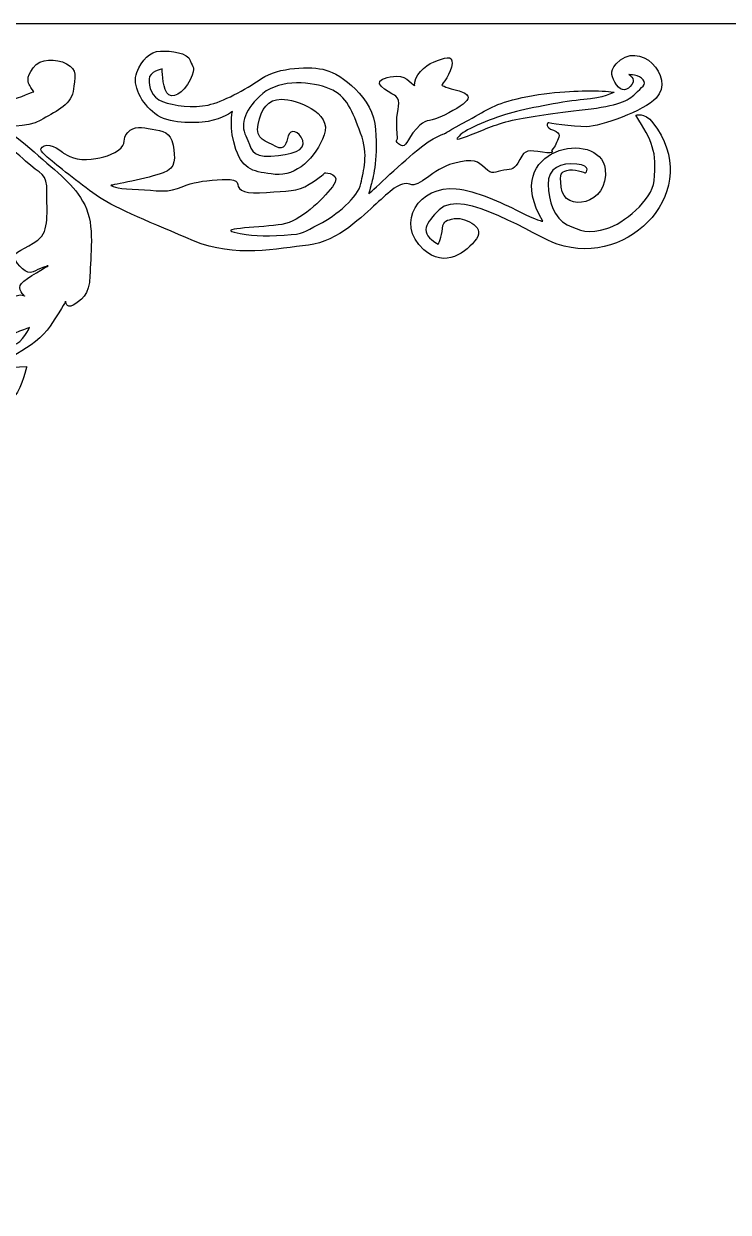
# Model space of a CAD drawing. Header units: centimetres. Extents: x -9.5 to 9.5, y -9.5 to 9.5.
# Drawn here: x -4.03 to 1.63, y 0 to 9.54 of the extents above; entities that cross this region are included whole.
import ezdxf

# ---------------------------------------------------------------- set-up
doc = ezdxf.new("R2010")
doc.units = ezdxf.units.CM
doc.header["$MEASUREMENT"] = 0
doc.layers.add('Camada 1', color=7, linetype='Continuous')

msp = doc.modelspace()

# ---------------------------------------------------------------- linework, layer by layer
at = {"layer": 'Camada 1'}
for points, knots in [([(9.54418, -9.54417), (9.54418, -9.54417), (-9.54418, -9.54417), (-9.54418, -9.54417), (-9.54418, -9.54417), (-9.54418, -9.54417), (-9.54418, 9.54417), (-9.54418, 9.54417), (-9.54418, 9.54417), (-9.54418, 9.54417), (9.54418, 9.54417), (9.54418, 9.54417), (9.54418, 9.54417), (9.54418, 9.54417), (9.54418, -9.54417), (9.54418, -9.54417)], [0, 0, 0, 0, 0.2, 0.2, 0.2, 0.2, 0.4, 0.4, 0.4, 0.4, 0.6, 0.6, 0.6, 0.6, 1, 1, 1, 1]), ([(-3.86398, 8.56381), (-3.91658, 8.53404), (-3.88668, 8.51518), (-3.81411, 8.45237), (-3.81411, 8.45237), (-3.74151, 8.38958), (-3.55424, 8.24007), (-3.41964, 8.14953), (-3.41964, 8.14953), (-3.2851, 8.05899), (-2.99318, 7.94151), (-2.66388, 7.80139), (-2.66388, 7.80139), (-2.33458, 7.66127), (-1.98559, 7.7385), (-1.74181, 7.76742), (-1.74181, 7.76742), (-1.498, 7.79639), (-1.30213, 8.00547), (-1.19677, 8.09873), (-1.19677, 8.09873), (-1.09141, 8.19197), (-1.00479, 8.28534), (-0.92618, 8.25499), (-0.92618, 8.25499), (-0.8476, 8.22467), (-0.74576, 8.37794), (-0.57685, 8.42218), (-0.57685, 8.42218), (-0.40794, 8.46644), (-0.38183, 8.44009), (-0.32208, 8.3836), (-0.32208, 8.3836), (-0.26236, 8.32711), (-0.2435, 8.35701), (-0.17219, 8.36794), (-0.17219, 8.36794), (-0.10091, 8.37889), (-0.08969, 8.3676), (-0.04434, 8.45364), (-0.04434, 8.45364), (0.00101, 8.53963), (0.0272, 8.52828), (0.1396, 8.5128), (0.1396, 8.5128), (0.25205, 8.49735), (0.21088, 8.52375), (0.21088, 8.52375), (0.21088, 8.52375), (0.21088, 8.52375), (0.23726, 8.54989), (0.25237, 8.59106), (0.25237, 8.59106), (0.26756, 8.63226), (0.29772, 8.66586), (0.2266, 8.68864), (0.2266, 8.68864), (0.15548, 8.71145), (0.18189, 8.74883), (0.18189, 8.74883), (0.18189, 8.74883), (0.18189, 8.74883), (0.37665, 8.71422), (0.49288, 8.71748), (0.49288, 8.71748), (0.60916, 8.72073), (0.95453, 8.84297), (1.05245, 8.94751), (1.05245, 8.94751), (1.2107, 9.11653), (0.91526, 9.42937), (0.73122, 9.22254), (0.73122, 9.22254), (0.67473, 9.15909), (0.69325, 9.11401), (0.73421, 9.05384), (0.73421, 9.05384), (0.77525, 8.9937), (0.82404, 9.00849), (0.85798, 9.05707), (0.85798, 9.05707), (0.8919, 9.10567), (0.83208, 9.13589), (0.83208, 9.13589), (0.83208, 9.13589), (0.83208, 9.13589), (0.91825, 9.13552), (0.94813, 9.09417), (0.94813, 9.09417), (0.97792, 9.05282), (0.93659, 9.038), (0.88386, 8.98196), (0.88386, 8.98196), (0.83115, 8.92597), (0.74101, 8.88512), (0.4822, 8.85623), (0.4822, 8.85623), (0.22341, 8.82736), (0.04712, 8.80188), (-0.10301, 8.76879), (-0.10301, 8.76879), (-0.25311, 8.73572), (-0.33957, 8.68735), (-0.46345, 8.64287), (-0.46345, 8.64287), (-0.58733, 8.59842), (-0.54976, 8.62075), (-0.51967, 8.65435), (-0.51967, 8.65435), (-0.48951, 8.68798), (-0.24908, 8.79564), (-0.09898, 8.83249), (-0.09898, 8.83249), (0.05114, 8.86932), (0.31753, 8.92441), (0.47125, 8.93502), (0.47125, 8.93502), (0.62505, 8.9456), (0.7152, 8.99397), (0.7152, 8.99397), (0.7152, 8.99397), (0.7152, 8.99397), (0.64776, 9.00551), (0.55404, 9.0059), (0.55404, 9.0059), (0.46032, 9.0063), (0.20918, 9.00365), (-0.02347, 8.95214), (-0.02347, 8.95214), (-0.25617, 8.90065), (-0.29012, 8.85956), (-0.4554, 8.77029), (-0.4554, 8.77029), (-0.62068, 8.68102), (-0.64706, 8.66239), (-0.64706, 8.66239), (-0.64706, 8.66239), (-0.64706, 8.66239), (-0.73337, 8.64027), (-0.87256, 8.52465), (-0.87256, 8.52465), (-1.01178, 8.40903), (-1.25644, 8.17765), (-1.25644, 8.17765), (-1.25644, 8.17765), (-1.25644, 8.17765), (-1.24879, 8.21136), (-1.23736, 8.25255), (-1.23736, 8.25255), (-1.22593, 8.29375), (-1.1841, 8.43226), (-1.20172, 8.69475), (-1.20172, 8.69475), (-1.21934, 8.95724), (-1.48099, 9.13832), (-1.60076, 9.17256), (-1.60076, 9.17256), (-1.72062, 9.20682), (-1.98303, 9.19674), (-2.11842, 9.10358), (-2.11842, 9.10358), (-2.25381, 9.01042), (-2.43036, 8.91747), (-2.54673, 8.89173), (-2.54673, 8.89173), (-2.66304, 8.86599), (-2.82417, 8.88543), (-2.91397, 8.91954), (-2.91397, 8.91954), (-3.0038, 8.95367), (-3.02216, 9.03995), (-3.02189, 9.09996), (-3.02189, 9.09996), (-3.02163, 9.15994), (-2.91661, 9.18198), (-2.91661, 9.18198), (-2.91661, 9.18198), (-2.91661, 9.18198), (-2.91714, 9.05077), (-2.87994, 8.99066), (-2.87994, 8.99066), (-2.84271, 8.93052), (-2.745, 8.98256), (-2.69203, 9.0948), (-2.69203, 9.0948), (-2.63909, 9.20706), (-2.67293, 9.18471), (-2.69139, 9.2485), (-2.69139, 9.2485), (-2.70986, 9.31232), (-2.84474, 9.32788), (-2.93094, 9.32451), (-2.93094, 9.32451), (-3.01719, 9.32115), (-3.07749, 9.25392), (-3.11919, 9.1529), (-3.11919, 9.1529), (-3.16084, 9.05183), (-3.0827, 8.90533), (-2.97436, 8.82238), (-2.97436, 8.82238), (-2.86599, 8.73943), (-2.66355, 8.74232), (-2.54724, 8.76055), (-2.54724, 8.76055), (-2.43098, 8.77878), (-2.35198, 8.83844), (-2.35198, 8.83844), (-2.35198, 8.83844), (-2.35198, 8.83844), (-2.38257, 8.70361), (-2.32333, 8.53465), (-2.32333, 8.53465), (-2.26406, 8.36569), (-2.17789, 8.3541), (-2.00927, 8.33462), (-2.00927, 8.33462), (-1.84065, 8.31512), (-1.68256, 8.46818), (-1.61427, 8.65156), (-1.61427, 8.65156), (-1.54598, 8.83497), (-1.84544, 8.93747), (-1.95788, 8.93795), (-1.95788, 8.93795), (-2.07035, 8.93843), (-2.11943, 8.8599), (-2.14621, 8.73631), (-2.14621, 8.73631), (-2.17299, 8.6127), (-2.07935, 8.60105), (-2.00455, 8.55949), (-2.00455, 8.55949), (-1.92975, 8.51793), (-1.91816, 8.5891), (-1.90295, 8.64527), (-1.90295, 8.64527), (-1.88771, 8.70147), (-1.81651, 8.68615), (-1.78688, 8.6073), (-1.78688, 8.6073), (-1.75725, 8.52843), (-1.87361, 8.49144), (-2.04234, 8.48093), (-2.04234, 8.48093), (-2.21106, 8.4704), (-2.19577, 8.5453), (-2.24411, 8.64299), (-2.24411, 8.64299), (-2.2924, 8.74067), (-2.25062, 8.86418), (-2.10766, 8.98356), (-2.10766, 8.98356), (-1.96471, 9.10291), (-1.70986, 9.07931), (-1.5714, 9.02251), (-1.5714, 9.02251), (-1.43294, 8.96568), (-1.38847, 8.84177), (-1.32177, 8.66527), (-1.32177, 8.66527), (-1.25507, 8.48879), (-1.30055, 8.36529), (-1.31976, 8.2604), (-1.31976, 8.2604), (-1.33897, 8.15552), (-1.51955, 8.00259), (-1.6548, 7.9357), (-1.6548, 7.9357), (-1.79006, 7.86881), (-1.76013, 7.85741), (-1.93634, 7.84696), (-1.93634, 7.84696), (-2.11258, 7.83646), (-2.20254, 7.84061), (-2.33737, 7.87117), (-2.33737, 7.87117), (-2.47218, 7.90173), (-2.10851, 7.90766), (-1.95473, 7.93327), (-1.95473, 7.93327), (-1.80093, 7.95883), (-1.63527, 8.12681), (-1.54852, 8.23519), (-1.54852, 8.23519), (-1.46187, 8.34351), (-1.60802, 8.3479), (-1.60802, 8.3479), (-1.60802, 8.3479), (-1.60802, 8.3479), (-1.64194, 8.31427), (-1.73589, 8.25474), (-1.73589, 8.25474), (-1.82992, 8.19516), (-1.91604, 8.20301), (-2.07731, 8.18873), (-2.07731, 8.18873), (-2.23863, 8.17442), (-2.30967, 8.20474), (-2.30951, 8.25347), (-2.30951, 8.25347), (-2.30927, 8.30218), (-2.39928, 8.29882), (-2.51557, 8.28808), (-2.51557, 8.28808), (-2.6318, 8.27734), (-2.69186, 8.2626), (-2.79322, 8.2218), (-2.79322, 8.2218), (-2.89463, 8.181), (-3.02571, 8.21532), (-3.15689, 8.21587), (-3.15689, 8.21587), (-3.2881, 8.21643), (-3.32924, 8.24661), (-3.32924, 8.24661), (-3.32924, 8.24661), (-3.32924, 8.24661), (-3.01783, 8.30524), (-2.90895, 8.34601), (-2.90895, 8.34601), (-2.80007, 8.38678), (-2.811, 8.46555), (-2.82928, 8.57059), (-2.82928, 8.57059), (-2.84756, 8.67563), (-2.91127, 8.68341), (-2.9974, 8.69878), (-2.9974, 8.69878), (-3.08355, 8.71415), (-3.13977, 8.72399), (-3.19258, 8.67158), (-3.19258, 8.67158), (-3.24544, 8.61919), (-3.19298, 8.58136), (-3.26838, 8.52908), (-3.26838, 8.52908), (-3.34379, 8.47677), (-3.41906, 8.46206), (-3.52434, 8.45497), (-3.52434, 8.45497), (-3.62962, 8.44791), (-3.71206, 8.50844), (-3.71206, 8.50844), (-3.71206, 8.50844), (-3.71206, 8.50844), (-3.81138, 8.59357), (-3.86398, 8.56381)], [0, 0, 0, 0, 0.0113636, 0.0113636, 0.0113636, 0.0113636, 0.0227273, 0.0227273, 0.0227273, 0.0227273, 0.0340909, 0.0340909, 0.0340909, 0.0340909, 0.0454545, 0.0454545, 0.0454545, 0.0454545, 0.0568182, 0.0568182, 0.0568182, 0.0568182, 0.0681818, 0.0681818, 0.0681818, 0.0681818, 0.0795455, 0.0795455, 0.0795455, 0.0795455, 0.0909091, 0.0909091, 0.0909091, 0.0909091, 0.1022727, 0.1022727, 0.1022727, 0.1022727, 0.1136364, 0.1136364, 0.1136364, 0.1136364, 0.125, 0.125, 0.125, 0.125, 0.1363636, 0.1363636, 0.1363636, 0.1363636, 0.1477273, 0.1477273, 0.1477273, 0.1477273, 0.1590909, 0.1590909, 0.1590909, 0.1590909, 0.1704545, 0.1704545, 0.1704545, 0.1704545, 0.1818182, 0.1818182, 0.1818182, 0.1818182, 0.1931818, 0.1931818, 0.1931818, 0.1931818, 0.2045455, 0.2045455, 0.2045455, 0.2045455, 0.2159091, 0.2159091, 0.2159091, 0.2159091, 0.2272727, 0.2272727, 0.2272727, 0.2272727, 0.2386364, 0.2386364, 0.2386364, 0.2386364, 0.25, 0.25, 0.25, 0.25, 0.2613636, 0.2613636, 0.2613636, 0.2613636, 0.2727273, 0.2727273, 0.2727273, 0.2727273, 0.2840909, 0.2840909, 0.2840909, 0.2840909, 0.2954545, 0.2954545, 0.2954545, 0.2954545, 0.3068182, 0.3068182, 0.3068182, 0.3068182, 0.3181818, 0.3181818, 0.3181818, 0.3181818, 0.3295455, 0.3295455, 0.3295455, 0.3295455, 0.3409091, 0.3409091, 0.3409091, 0.3409091, 0.3522727, 0.3522727, 0.3522727, 0.3522727, 0.3636364, 0.3636364, 0.3636364, 0.3636364, 0.375, 0.375, 0.375, 0.375, 0.3863636, 0.3863636, 0.3863636, 0.3863636, 0.3977273, 0.3977273, 0.3977273, 0.3977273, 0.4090909, 0.4090909, 0.4090909, 0.4090909, 0.4204545, 0.4204545, 0.4204545, 0.4204545, 0.4318182, 0.4318182, 0.4318182, 0.4318182, 0.4431818, 0.4431818, 0.4431818, 0.4431818, 0.4545455, 0.4545455, 0.4545455, 0.4545455, 0.4659091, 0.4659091, 0.4659091, 0.4659091, 0.4772727, 0.4772727, 0.4772727, 0.4772727, 0.4886364, 0.4886364, 0.4886364, 0.4886364, 0.5, 0.5, 0.5, 0.5, 0.5113636, 0.5113636, 0.5113636, 0.5113636, 0.5227273, 0.5227273, 0.5227273, 0.5227273, 0.5340909, 0.5340909, 0.5340909, 0.5340909, 0.5454545, 0.5454545, 0.5454545, 0.5454545, 0.5568182, 0.5568182, 0.5568182, 0.5568182, 0.5681818, 0.5681818, 0.5681818, 0.5681818, 0.5795455, 0.5795455, 0.5795455, 0.5795455, 0.5909091, 0.5909091, 0.5909091, 0.5909091, 0.6022727, 0.6022727, 0.6022727, 0.6022727, 0.6136364, 0.6136364, 0.6136364, 0.6136364, 0.625, 0.625, 0.625, 0.625, 0.6363636, 0.6363636, 0.6363636, 0.6363636, 0.6477273, 0.6477273, 0.6477273, 0.6477273, 0.6590909, 0.6590909, 0.6590909, 0.6590909, 0.6704545, 0.6704545, 0.6704545, 0.6704545, 0.6818182, 0.6818182, 0.6818182, 0.6818182, 0.6931818, 0.6931818, 0.6931818, 0.6931818, 0.7045455, 0.7045455, 0.7045455, 0.7045455, 0.7159091, 0.7159091, 0.7159091, 0.7159091, 0.7272727, 0.7272727, 0.7272727, 0.7272727, 0.7386364, 0.7386364, 0.7386364, 0.7386364, 0.75, 0.75, 0.75, 0.75, 0.7613636, 0.7613636, 0.7613636, 0.7613636, 0.7727273, 0.7727273, 0.7727273, 0.7727273, 0.7840909, 0.7840909, 0.7840909, 0.7840909, 0.7954545, 0.7954545, 0.7954545, 0.7954545, 0.8068182, 0.8068182, 0.8068182, 0.8068182, 0.8181818, 0.8181818, 0.8181818, 0.8181818, 0.8295455, 0.8295455, 0.8295455, 0.8295455, 0.8409091, 0.8409091, 0.8409091, 0.8409091, 0.8522727, 0.8522727, 0.8522727, 0.8522727, 0.8636364, 0.8636364, 0.8636364, 0.8636364, 0.875, 0.875, 0.875, 0.875, 0.8863636, 0.8863636, 0.8863636, 0.8863636, 0.8977273, 0.8977273, 0.8977273, 0.8977273, 0.9090909, 0.9090909, 0.9090909, 0.9090909, 0.9204545, 0.9204545, 0.9204545, 0.9204545, 0.9318182, 0.9318182, 0.9318182, 0.9318182, 0.9431818, 0.9431818, 0.9431818, 0.9431818, 0.9545455, 0.9545455, 0.9545455, 0.9545455, 0.9659091, 0.9659091, 0.9659091, 0.9659091, 0.9772727, 0.9772727, 0.9772727, 0.9772727, 1, 1, 1, 1]), ([(-4.69162, 7.64113), (-4.69162, 7.64113), (-4.60899, 7.67828), (-4.60497, 7.74202), (-4.60497, 7.74202), (-4.60095, 7.80571), (-4.57449, 7.85809), (-4.67569, 7.85852), (-4.67569, 7.85852), (-4.77692, 7.85897), (-4.85214, 7.79931), (-4.845, 7.71678), (-4.845, 7.71678), (-4.83786, 7.63428), (-4.80457, 7.52543), (-4.70715, 7.51752), (-4.70715, 7.51752), (-4.6097, 7.50961), (-4.45212, 7.54266), (-4.43685, 7.6101), (-4.43685, 7.6101), (-4.42153, 7.67752), (-4.36888, 7.72226), (-4.42449, 7.86119), (-4.42449, 7.86119), (-4.48013, 8.00018), (-4.58102, 8.07931), (-4.76845, 8.08386), (-4.76845, 8.08386), (-4.95585, 8.08841), (-5.22248, 7.98459), (-5.27211, 7.77864), (-5.27211, 7.77864), (-5.32172, 7.57266), (-5.32587, 7.47892), (-5.22922, 7.29107), (-5.22922, 7.29107), (-5.13254, 7.10322), (-5.00229, 6.88149), (-4.83004, 6.83575), (-4.83004, 6.83575), (-4.65777, 6.79003), (-4.35779, 6.81125), (-4.35779, 6.81125), (-4.35779, 6.81125), (-4.35779, 6.81125), (-4.41854, 6.63157), (-4.3475, 6.58627), (-4.3475, 6.58627), (-4.27646, 6.54097), (-4.16049, 6.48052), (-4.10022, 6.55523), (-4.10022, 6.55523), (-4.03992, 6.62995), (-4.00547, 6.79097), (-4.00547, 6.79097), (-4.00547, 6.79097), (-4.00547, 6.79097), (-4.11794, 6.78772), (-4.11794, 6.78772), (-4.11794, 6.78772), (-4.11794, 6.78772), (-4.1185, 6.65276), (-4.14853, 6.65289), (-4.14853, 6.65289), (-4.17851, 6.65302), (-4.26098, 6.65339), (-4.25698, 6.71335), (-4.25698, 6.71335), (-4.25298, 6.7733), (-4.25283, 6.80704), (-4.25283, 6.80704), (-4.25283, 6.80704), (-4.25283, 6.80704), (-3.93358, 6.94065), (-3.81666, 7.11634), (-3.81666, 7.11634), (-3.69969, 7.29202), (-3.69204, 7.3156), (-3.69204, 7.3156), (-3.69204, 7.3156), (-3.69204, 7.3156), (-3.68857, 7.2534), (-3.63219, 7.28425), (-3.63219, 7.28425), (-3.57586, 7.3151), (-3.49691, 7.36614), (-3.49625, 7.51984), (-3.49625, 7.51984), (-3.49559, 7.67354), (-3.45326, 7.92452), (-3.53877, 8.08983), (-3.53877, 8.08983), (-3.62428, 8.25517), (-3.74763, 8.3419), (-3.94557, 8.5152), (-3.94557, 8.5152), (-4.1435, 8.6885), (-4.2146, 8.7188), (-4.2146, 8.7188), (-4.2146, 8.7188), (-4.2146, 8.7188), (-3.99722, 8.70663), (-3.89194, 8.76989), (-3.89194, 8.76989), (-3.78674, 8.83318), (-3.65157, 8.88506), (-3.6323, 9.00119), (-3.6323, 9.00119), (-3.61306, 9.11734), (-3.5978, 9.17724), (-3.68384, 9.22262), (-3.68384, 9.22262), (-3.76988, 9.26797), (-3.89358, 9.2685), (-3.95387, 9.19005), (-3.95387, 9.19005), (-4.01422, 9.11157), (-3.99192, 9.06649), (-3.98075, 9.0477), (-3.98075, 9.0477), (-3.96961, 9.02891), (-3.94723, 8.99883), (-3.94723, 8.99883), (-3.94723, 8.99883), (-3.94723, 8.99883), (-4.05613, 8.9543), (-4.14998, 8.92472), (-4.14998, 8.92472), (-4.24383, 8.89511), (-4.33013, 8.87675), (-4.51765, 8.85884), (-4.51765, 8.85884), (-4.70516, 8.84087), (-4.79157, 8.80378), (-4.76173, 8.76616), (-4.76173, 8.76616), (-4.73188, 8.72856), (-4.67182, 8.74703), (-4.49201, 8.71626), (-4.49201, 8.71626), (-4.3122, 8.68549), (-4.13284, 8.54976), (-4.01335, 8.44054), (-4.01335, 8.44054), (-3.89389, 8.33132), (-3.83756, 8.34606), (-3.84195, 8.19239), (-3.84195, 8.19239), (-3.84637, 8.03869), (-3.81708, 7.88111), (-3.91484, 7.80657), (-3.91484, 7.80657), (-4.01266, 7.73198), (-4.12143, 7.71373), (-4.10291, 7.66115), (-4.10291, 7.66115), (-4.08439, 7.6086), (-4.00229, 7.52576), (-3.95345, 7.55177), (-3.95345, 7.55177), (-3.90461, 7.57781), (-3.83325, 7.6), (-3.83325, 7.6), (-3.83325, 7.6), (-3.83325, 7.6), (-4.00989, 7.49954), (-4.04756, 7.45847), (-4.04756, 7.45847), (-4.08524, 7.41741), (-4.02176, 7.35713), (-4.02176, 7.35713), (-4.02176, 7.35713), (-4.02176, 7.35713), (-4.04039, 7.38234), (-4.1155, 7.35001), (-4.1155, 7.35001), (-4.19062, 7.3177), (-4.266, 7.21571), (-4.29264, 7.12961), (-4.29264, 7.12961), (-4.31926, 7.04351), (-4.31955, 6.97226), (-4.31955, 6.97226), (-4.31955, 6.97226), (-4.31955, 6.97226), (-4.31222, 6.9385), (-4.21446, 6.99806), (-4.21446, 6.99806), (-4.11675, 7.05762), (-3.98157, 7.10577), (-3.98157, 7.10577), (-3.98157, 7.10577), (-3.98157, 7.10577), (-4.03835, 6.98229), (-4.10965, 6.9639), (-4.10965, 6.9639), (-4.18096, 6.94546), (-4.14145, 6.99602), (-4.26618, 6.9712), (-4.26618, 6.9712), (-4.39088, 6.94636), (-4.51113, 6.88315), (-4.65324, 6.96247), (-4.65324, 6.96247), (-4.79535, 7.04182), (-4.98603, 7.15509), (-4.96667, 7.30122), (-4.96667, 7.30122), (-4.94731, 7.44735), (-4.96609, 7.43994), (-4.91349, 7.46219), (-4.91349, 7.46219), (-4.86089, 7.48444), (-4.86822, 7.52947), (-4.87928, 7.57451), (-4.87928, 7.57451), (-4.89031, 7.61954), (-4.87883, 7.67571), (-4.98001, 7.69114), (-4.98001, 7.69114), (-5.08119, 7.70657), (-5.14887, 7.65063), (-5.14916, 7.58689), (-5.14916, 7.58689), (-5.14942, 7.52318), (-5.10164, 7.3018), (-5.10164, 7.3018), (-5.10164, 7.3018), (-5.10164, 7.3018), (-5.12802, 7.27566), (-5.1685, 7.44827), (-5.1685, 7.44827), (-5.20901, 7.62091), (-5.22724, 7.74095), (-5.16313, 7.82692), (-5.16313, 7.82692), (-5.09905, 7.91286), (-5.05756, 7.96516), (-4.92627, 7.97958), (-4.92627, 7.97958), (-4.79504, 7.99403), (-4.57387, 7.98556), (-4.55194, 7.85803), (-4.55194, 7.85803), (-4.52998, 7.73047), (-4.54919, 7.62557), (-4.62039, 7.63337), (-4.62039, 7.63337), (-4.69162, 7.64113), (-4.69162, 7.64113), (-4.69162, 7.64113)], [0, 0, 0, 0, 0.015625, 0.015625, 0.015625, 0.015625, 0.03125, 0.03125, 0.03125, 0.03125, 0.046875, 0.046875, 0.046875, 0.046875, 0.0625, 0.0625, 0.0625, 0.0625, 0.078125, 0.078125, 0.078125, 0.078125, 0.09375, 0.09375, 0.09375, 0.09375, 0.109375, 0.109375, 0.109375, 0.109375, 0.125, 0.125, 0.125, 0.125, 0.140625, 0.140625, 0.140625, 0.140625, 0.15625, 0.15625, 0.15625, 0.15625, 0.171875, 0.171875, 0.171875, 0.171875, 0.1875, 0.1875, 0.1875, 0.1875, 0.203125, 0.203125, 0.203125, 0.203125, 0.21875, 0.21875, 0.21875, 0.21875, 0.234375, 0.234375, 0.234375, 0.234375, 0.25, 0.25, 0.25, 0.25, 0.265625, 0.265625, 0.265625, 0.265625, 0.28125, 0.28125, 0.28125, 0.28125, 0.296875, 0.296875, 0.296875, 0.296875, 0.3125, 0.3125, 0.3125, 0.3125, 0.328125, 0.328125, 0.328125, 0.328125, 0.34375, 0.34375, 0.34375, 0.34375, 0.359375, 0.359375, 0.359375, 0.359375, 0.375, 0.375, 0.375, 0.375, 0.390625, 0.390625, 0.390625, 0.390625, 0.40625, 0.40625, 0.40625, 0.40625, 0.421875, 0.421875, 0.421875, 0.421875, 0.4375, 0.4375, 0.4375, 0.4375, 0.453125, 0.453125, 0.453125, 0.453125, 0.46875, 0.46875, 0.46875, 0.46875, 0.484375, 0.484375, 0.484375, 0.484375, 0.5, 0.5, 0.5, 0.5, 0.515625, 0.515625, 0.515625, 0.515625, 0.53125, 0.53125, 0.53125, 0.53125, 0.546875, 0.546875, 0.546875, 0.546875, 0.5625, 0.5625, 0.5625, 0.5625, 0.578125, 0.578125, 0.578125, 0.578125, 0.59375, 0.59375, 0.59375, 0.59375, 0.609375, 0.609375, 0.609375, 0.609375, 0.625, 0.625, 0.625, 0.625, 0.640625, 0.640625, 0.640625, 0.640625, 0.65625, 0.65625, 0.65625, 0.65625, 0.671875, 0.671875, 0.671875, 0.671875, 0.6875, 0.6875, 0.6875, 0.6875, 0.703125, 0.703125, 0.703125, 0.703125, 0.71875, 0.71875, 0.71875, 0.71875, 0.734375, 0.734375, 0.734375, 0.734375, 0.75, 0.75, 0.75, 0.75, 0.765625, 0.765625, 0.765625, 0.765625, 0.78125, 0.78125, 0.78125, 0.78125, 0.796875, 0.796875, 0.796875, 0.796875, 0.8125, 0.8125, 0.8125, 0.8125, 0.828125, 0.828125, 0.828125, 0.828125, 0.84375, 0.84375, 0.84375, 0.84375, 0.859375, 0.859375, 0.859375, 0.859375, 0.875, 0.875, 0.875, 0.875, 0.890625, 0.890625, 0.890625, 0.890625, 0.90625, 0.90625, 0.90625, 0.90625, 0.921875, 0.921875, 0.921875, 0.921875, 0.9375, 0.9375, 0.9375, 0.9375, 0.953125, 0.953125, 0.953125, 0.953125, 0.96875, 0.96875, 0.96875, 0.96875, 1, 1, 1, 1]), ([(-1.00251, 8.57), (-0.95015, 8.54354), (-0.95735, 8.61106), (-0.8745, 8.70065), (-0.8745, 8.70065), (-0.79163, 8.79026), (-0.78806, 8.74904), (-0.68665, 8.79357), (-0.68665, 8.79357), (-0.58524, 8.83813), (-0.49504, 8.89395), (-0.46863, 8.92758), (-0.46863, 8.92758), (-0.44225, 8.96121), (-0.46834, 8.99132), (-0.562, 9.0142), (-0.562, 9.0142), (-0.65561, 9.03709), (-0.67056, 9.05217), (-0.67056, 9.05217), (-0.67056, 9.05217), (-0.67056, 9.05217), (-0.5914, 9.1493), (-0.58732, 9.22423), (-0.58732, 9.22423), (-0.58325, 9.29919), (-0.64336, 9.26947), (-0.73721, 9.23614), (-0.73721, 9.23614), (-0.80293, 9.21278), (-0.89712, 9.12097), (-0.888, 9.04559), (-0.888, 9.04559), (-0.888, 9.04559), (-0.89173, 9.0531), (-0.95153, 9.09835), (-0.95153, 9.09835), (-1.0113, 9.14362), (-1.11263, 9.11404), (-1.14645, 9.0992), (-1.14645, 9.0992), (-1.23813, 9.05896), (-1.04564, 8.97056), (-1.03831, 8.96379), (-1.03831, 8.96379), (-0.99349, 8.92236), (-1.03127, 8.85505), (-1.0317, 8.75757), (-1.0317, 8.75757), (-1.03212, 8.6601), (-1.02479, 8.62258), (-1.02479, 8.62258), (-1.02479, 8.62258), (-1.02479, 8.62258), (-1.05489, 8.59648), (-1.00251, 8.57)], [0, 0, 0, 0, 0.0666667, 0.0666667, 0.0666667, 0.0666667, 0.1333333, 0.1333333, 0.1333333, 0.1333333, 0.2, 0.2, 0.2, 0.2, 0.2666667, 0.2666667, 0.2666667, 0.2666667, 0.3333333, 0.3333333, 0.3333333, 0.3333333, 0.4, 0.4, 0.4, 0.4, 0.4666667, 0.4666667, 0.4666667, 0.4666667, 0.5333333, 0.5333333, 0.5333333, 0.5333333, 0.6, 0.6, 0.6, 0.6, 0.6666667, 0.6666667, 0.6666667, 0.6666667, 0.7333333, 0.7333333, 0.7333333, 0.7333333, 0.8, 0.8, 0.8, 0.8, 0.8666667, 0.8666667, 0.8666667, 0.8666667, 1, 1, 1, 1]), ([(1.03563, 8.28383), (1.01978, 8.12495), (0.78772, 7.93942), (0.65532, 7.89934), (0.65532, 7.89934), (0.50895, 7.85497), (0.44159, 7.88153), (0.33687, 7.93069), (0.33687, 7.93069), (0.23212, 7.97988), (0.1877, 8.12251), (0.18455, 8.25375), (0.18455, 8.25375), (0.18135, 8.38498), (0.28649, 8.43327), (0.41392, 8.41771), (0.41392, 8.41771), (0.54129, 8.40218), (0.48485, 8.34617), (0.48485, 8.34617), (0.48485, 8.34617), (0.48485, 8.34617), (0.38378, 8.38408), (0.33499, 8.36554), (0.33499, 8.36554), (0.28612, 8.34702), (0.2766, 8.35387), (0.2894, 8.23079), (0.2894, 8.23079), (0.31139, 8.0201), (0.6776, 8.09128), (0.64243, 8.37546), (0.64243, 8.37546), (0.60134, 8.70693), (-0.2154, 8.55276), (0.142, 7.95776), (0.142, 7.95776), (0.142, 7.95776), (0.09332, 7.96543), (-0.04884, 8.03727), (-0.04884, 8.03727), (-0.19097, 8.10913), (-0.39679, 8.20372), (-0.55417, 8.21938), (-0.55417, 8.21938), (-0.84741, 8.24859), (-1.05254, 7.94779), (-0.81494, 7.72942), (-0.81494, 7.72942), (-0.6469, 7.57498), (-0.46632, 7.71291), (-0.39092, 7.81758), (-0.39092, 7.81758), (-0.31551, 7.92225), (-0.51011, 7.9943), (-0.57018, 7.97956), (-0.57018, 7.97956), (-0.63021, 7.96482), (-0.65643, 7.96869), (-0.66421, 7.90124), (-0.66421, 7.90124), (-0.67199, 7.8338), (-0.69847, 7.77392), (-0.69847, 7.77392), (-0.69847, 7.77392), (-0.86204, 7.86682), (-0.79663, 7.94537), (-0.68977, 8.05128), (-0.68977, 8.05128), (-0.50742, 8.2321), (0.08845, 7.82982), (0.25744, 7.77355), (0.25744, 7.77355), (0.84947, 7.57649), (1.44034, 8.22117), (1.0264, 8.74867), (1.0264, 8.74867), (0.95557, 8.83897), (0.888, 8.80926), (0.888, 8.80926), (0.888, 8.80926), (1.02261, 8.59566), (1.05942, 8.52264), (1.03563, 8.28383)], [0, 0, 0, 0, 0.0454545, 0.0454545, 0.0454545, 0.0454545, 0.0909091, 0.0909091, 0.0909091, 0.0909091, 0.1363636, 0.1363636, 0.1363636, 0.1363636, 0.1818182, 0.1818182, 0.1818182, 0.1818182, 0.2272727, 0.2272727, 0.2272727, 0.2272727, 0.2727273, 0.2727273, 0.2727273, 0.2727273, 0.3181818, 0.3181818, 0.3181818, 0.3181818, 0.3636364, 0.3636364, 0.3636364, 0.3636364, 0.4090909, 0.4090909, 0.4090909, 0.4090909, 0.4545455, 0.4545455, 0.4545455, 0.4545455, 0.5, 0.5, 0.5, 0.5, 0.5454545, 0.5454545, 0.5454545, 0.5454545, 0.5909091, 0.5909091, 0.5909091, 0.5909091, 0.6363636, 0.6363636, 0.6363636, 0.6363636, 0.6818182, 0.6818182, 0.6818182, 0.6818182, 0.7272727, 0.7272727, 0.7272727, 0.7272727, 0.7727273, 0.7727273, 0.7727273, 0.7727273, 0.8181818, 0.8181818, 0.8181818, 0.8181818, 0.8636364, 0.8636364, 0.8636364, 0.8636364, 0.9090909, 0.9090909, 0.9090909, 0.9090909, 1, 1, 1, 1])]:
    msp.add_open_spline(points, degree=3, knots=knots, dxfattribs=at)

doc.saveas('drawing.dxf')
